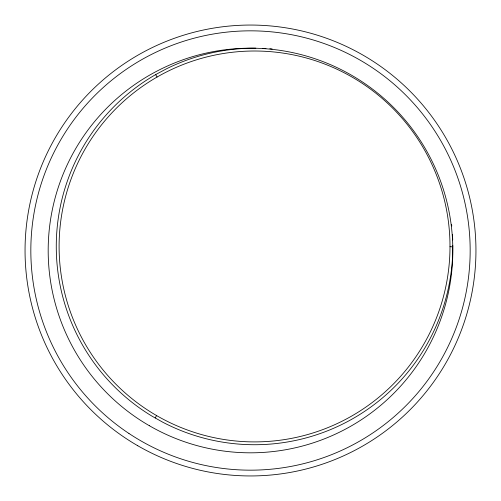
<?xml version="1.0" encoding="UTF-8"?>
<svg xmlns="http://www.w3.org/2000/svg" width="501" height="501" viewBox="0 0 501 501"><rect width="100%" height="100%" fill="white"/><g stroke="black" fill="none" stroke-linecap="round" stroke-linejoin="round"><path stroke-width="0.75" d="M452.747 245.283L452.647 254.758A198.277 198.277 0 0 1 162.687 422.168L151.834 416.055A198.277 198.277 0 0 1 155.404 74.743L166.382 68.856A198.277 198.277 0 0 1 255.842 48.184M155.216 417.959L156.569 415.567A195.446 195.446 0 0 0 449.992 246.749L452.735 246.78M449.992 246.749L449.948 242.233A195.446 195.446 0 0 0 157.076 77.048L156.713 77.254A195.446 195.446 0 0 0 153.406 413.694L156.569 415.567M155.673 74.599L157.076 77.048M262.85 48.353A198.277 198.277 0 0 1 265.956 48.503M269.845 48.766A198.277 198.277 0 0 1 272.175 48.96M451.595 224.442A198.277 198.277 0 0 1 451.764 225.989M452.466 234.524A198.277 198.277 0 0 1 452.716 239.966M128.939 433.465A219.663 219.663 0 0 0 469.731 264.29A219.663 219.663 0 0 0 152.83 53.745A219.663 219.663 0 0 0 128.939 433.465M149.342 425.712A202.316 202.316 0 0 0 452.816 250.5A202.316 202.316 0 0 0 149.342 75.288A202.316 202.316 0 0 0 149.342 425.712M137.775 445.746A225.45 225.45 0 0 0 475.95 250.5A225.45 225.45 0 0 0 137.775 55.254A225.45 225.45 0 0 0 137.775 445.746"/></g></svg>
